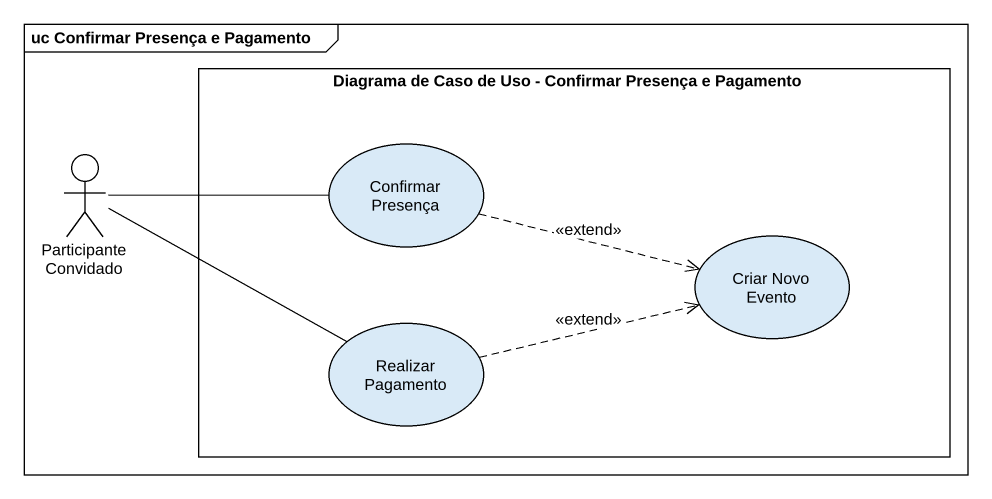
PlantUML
@startuml
mainframe uc Confirmar Presença e Pagamento
rectangle "Diagrama de Caso de Uso - Confirmar Presença e Pagamento" as Diagrama_de_Caso_de_Uso {
  usecase "Confirmar Presença" as Confirmar_Presença
  usecase "Criar Novo Evento" as Criar_Novo_Evento
  usecase "Realizar Pagamento" as Realizar_Pagamento
}
actor "Participante Convidado" as Participante_Convidado
Participante_Convidado -right- Confirmar_Presença
Participante_Convidado -right- Realizar_Pagamento
Confirmar_Presença .right.> Criar_Novo_Evento : <<extend>>
Realizar_Pagamento .right.> Criar_Novo_Evento : <<extend>>
@enduml
